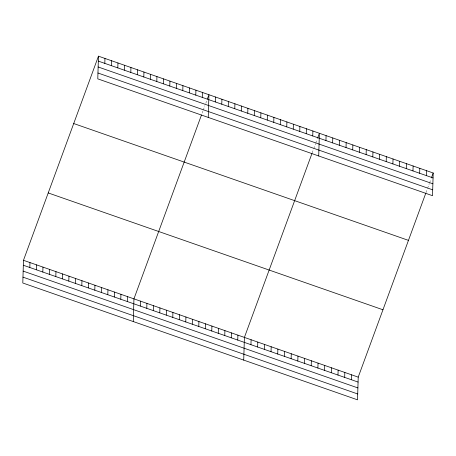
<?xml version="1.0" encoding="UTF-8"?>
<svg xmlns="http://www.w3.org/2000/svg" width="456" height="456" viewBox="0 0 456 456"><rect width="100%" height="100%" fill="white"/><g stroke="black" fill="none" stroke-linecap="round" stroke-linejoin="round"><path stroke-width="0.34" stroke-dasharray="2.28 1.71" d="M202.173 113.094L203.074 110.648M203.302 110.033L204.875 105.746M205.776 103.295L206.676 100.844M312.189 152.874L313.54 149.203M313.762 148.588L315.563 143.691M315.791 143.076L317.137 139.405M426.001 192.597L427.352 188.926M427.574 188.311L429.375 183.415M429.603 182.799L430.948 179.128"/><path stroke-width="0.68" d="M98.462 56.168L97.784 78.865L432.527 195.698L433.2 173.001L98.462 56.168L23.473 260.302L22.8 282.999L357.538 399.832L358.216 377.135L425.779 193.213M29.822 267.507L29.971 262.57M36.32 269.775L36.469 264.839M42.818 272.044L42.967 267.108M49.316 274.307L49.465 269.376M55.814 276.575L55.963 271.645M62.312 278.844L62.461 273.913M68.81 281.113L68.959 276.176M75.308 283.381L75.457 278.445M81.806 285.65L81.955 280.714M88.304 287.918L88.453 282.982M94.802 290.187L94.951 285.251M104.812 63.373L104.96 58.436M101.3 292.45L101.449 287.519M111.31 65.635L111.458 60.705M107.798 294.718L107.947 289.788M117.808 67.904L117.956 62.974M114.296 296.987L114.445 292.057M124.306 70.173L124.454 65.242M120.794 299.256L120.943 294.32M130.804 72.441L130.946 67.505M127.292 301.524L127.441 296.588M137.302 74.71L137.444 69.774M133.266 321.554L133.939 298.857L201.501 114.935M143.8 76.978L143.942 72.042M140.288 306.062L140.437 301.125M150.298 79.247L150.44 74.311M146.786 308.33L146.935 303.394M156.796 81.516L156.938 76.579M153.284 310.599L153.433 305.662M163.294 83.784L163.436 78.848M159.782 312.862L159.931 307.931M169.792 86.047L169.934 81.117M166.28 315.13L166.429 310.2M176.29 88.316L176.432 83.385M172.778 317.399L172.927 312.468M182.788 90.584L182.93 85.654M179.276 319.667L179.425 314.731M189.286 92.853L189.428 87.917M185.774 321.936L185.923 317M195.784 95.122L195.926 90.185M192.272 324.205L192.421 319.268M202.282 97.39L202.424 92.454M198.77 326.473L198.919 321.537M208.249 117.42L208.922 94.723L207.349 99.009M205.268 328.742L205.417 323.806M215.278 101.927L215.42 96.991M211.766 331.01L211.915 326.074M221.776 104.19L221.918 99.26M218.264 333.273L218.413 328.343M228.274 106.459L228.416 101.528M224.762 335.542L224.911 330.611M234.772 108.727L234.914 103.797M231.26 337.81L231.409 332.88M241.27 110.996L241.412 106.06M237.758 340.079L237.907 335.143M247.762 113.265L247.91 108.328M243.726 360.109L244.405 337.411L311.967 153.49M254.26 115.533L254.408 110.597M250.948 344.685L251.096 339.748M260.758 117.802L260.906 112.866M257.646 347.022L257.794 342.085M267.256 120.07L267.404 115.134M264.343 349.359L264.486 344.422M273.754 122.339L273.902 117.403M271.035 351.696L271.183 346.76M280.252 124.602L280.4 119.671M277.732 354.033L277.875 349.096M286.75 126.871L286.898 121.94M284.424 356.37L284.572 351.433M293.248 129.139L293.396 124.209M291.122 358.707L291.264 353.77M299.746 131.408L299.894 126.472M297.814 361.044L297.962 356.107M306.244 133.676L306.392 128.74M304.511 363.375L304.654 358.445M312.742 135.945L312.89 131.009M311.203 365.712L311.351 360.781M318.715 155.975L319.388 133.277L317.587 138.179M317.9 368.049L318.043 363.118M325.937 140.551L326.086 135.614M324.592 370.386L324.74 365.455M332.629 142.888L332.777 137.951M331.29 372.723L331.432 367.792M339.327 145.225L339.475 140.288M337.981 375.06L338.13 370.13M346.018 147.562L346.167 142.625M344.679 377.397L344.827 372.461M352.716 149.893L352.864 144.962M351.371 379.734L351.519 374.798M359.408 152.23L359.556 147.299M366.105 154.567L366.253 149.636M372.803 156.904L372.945 151.973M379.495 159.241L379.643 154.31M386.192 161.578L386.335 156.647M392.884 163.915L393.032 158.979M399.581 166.252L399.724 161.316M406.273 168.589L406.421 163.653M412.971 170.926L413.113 165.99M419.662 173.263L419.811 168.327M426.36 175.6L426.502 170.664M431.399 177.903L433.2 173.001M98.314 61.104L433.052 177.937M98.137 66.964L432.881 183.796M97.96 73L432.698 189.838M73.712 123.53L408.456 240.369M48.216 192.939L382.96 309.772M23.473 260.302L358.216 377.135M23.324 265.238L358.068 382.071M23.153 271.098L357.892 387.931M22.977 277.14L357.715 393.973"/></g></svg>
